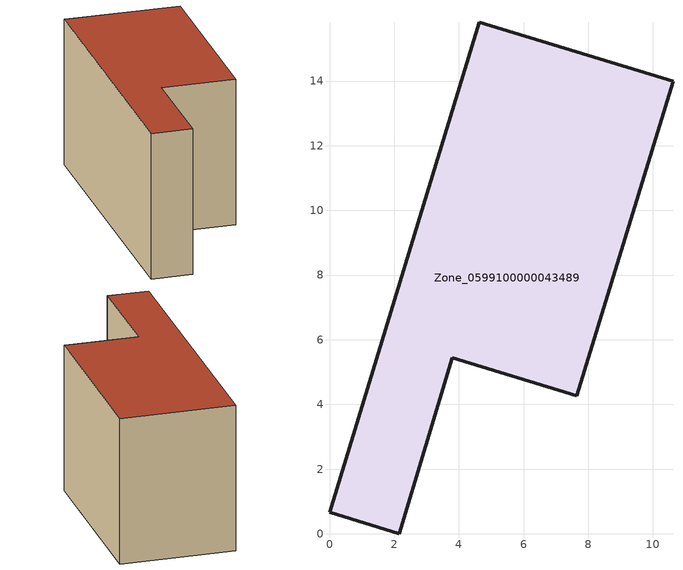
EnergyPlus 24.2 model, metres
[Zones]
Zone_0599100000043489
 floor ground (C_G): 0,0.66 4.63,15.82 10.62,13.99 7.64,4.27 3.8,5.44 2.15,0 z0
 wall outside (C_F): 4.63,15.82 0,0.66 2.15,0 3.8,5.44 7.64,4.27 10.62,13.99 4.63,15.82 z0:8.15
 roof outside (C_R): 10.62,13.99 4.63,15.82 0,0.66 2.15,0 3.8,5.44 7.64,4.27 z8.15
[BUILDING]
Pand.0599100000043489: North Axis=0; Terrain=City; Loads Convergence Tolerance Value=0.04; Temperature Convergence Tolerance Value=0.4; Solar Distribution=FullExterior; Maximum Number of Warmup Days=25; Minimum Number of Warmup Days=1
[Site:Location]
Rotterdam.The.Hague.AP_ZH_NLD Design_Conditions: Latitude=51.96; Longitude=4.45; Time Zone=1; Elevation=-4.5
[SITE:GROUNDTEMPERATURE:BUILDINGSURFACE]
18, 18, 18, 18, 18, 18, 18, 18, 18, 18, 18, 18
[MATERIAL] Thermal Absorptance=0.9; Solar Absorptance=0.7; Visible Absorptance=0.7
Name | Roughness | Thickness | Conductivity | Density | Specific Heat
G.TC.1975-1991 | MediumSmooth | 0.15 | 0.288461 | 540 | 1210
F.TC.1975-1991 | Rough | 0.3 | 0.230769 | 1920 | 840
R.TC.1975-1991 | MediumRough | 0.2 | 0.153846 | 1500 | 1000
[CONSTRUCTION]
C_G: G.TC.1975-1991
C_F: F.TC.1975-1991
C_R: R.TC.1975-1991
[ZONE]
Zone_0599100000043489: Type=1; Multiplier=1; Ceiling Height=Autocalculate; Volume=Autocalculate; Floor Area=autocalculate; Part of Total Floor Area=Yes
[ZONEINFILTRATION:DESIGNFLOWRATE]
Infil_Zone_0599100000043489: Zone or ZoneList or Space or SpaceList=Zone_0599100000043489; Schedule=AlwaysOn; Design Flow Rate Calculation Method=Flow/Area; Flow Rate per Floor Area=0.003; Constant Term Coefficient=1; Temperature Term Coefficient=0; Velocity Term Coefficient=0; Velocity Squared Term Coefficient=0
[HVACTEMPLATE:ZONE:IDEALLOADSAIRSYSTEM]
Zone_0599100000043489: Maximum Heating Supply Air Temperature=50; Minimum Cooling Supply Air Temperature=13; Maximum Heating Supply Air Humidity Ratio=0.0156; Minimum Cooling Supply Air Humidity Ratio=0.0077; Heating Limit=NoLimit; Cooling Limit=NoLimit; Dehumidification Control Type=ConstantSensibleHeatRatio; Cooling Sensible Heat Ratio=0.7; Dehumidification Setpoint=60; Humidification Control Type=None; Humidification Setpoint=30; Outdoor Air Method=None; Outdoor Air Flow Rate per Person=0.00944; Outdoor Air Flow Rate per Zone Floor Area=0; Outdoor Air Flow Rate per Zone=0; Demand Controlled Ventilation Type=None; Outdoor Air Economizer Type=NoEconomizer; Heat Recovery Type=None; Sensible Heat Recovery Effectiveness=0.7; Latent Heat Recovery Effectiveness=0.65
[ZONECONTROL:THERMOSTAT]
ThermostatControl_Zone_0599100000043489: Zone or ZoneList=Zone_0599100000043489; Control Type Schedule=DualSetpointControlType; Control 1=Thermostat_Zone_0599100000043489; Temperature Difference Between Cutout And Setpoint=0
[THERMOSTATSETPOINT:DUALSETPOINT]
Thermostat_Zone_0599100000043489: Heating Setpoint Temperature Schedule=HeatingSetpoint_Zone_0599100000043489; Cooling Setpoint Temperature Schedule=CoolingSetpoint_Zone_0599100000043489
[SCHEDULE:COMPACT]
HeatingSetpoint_Zone_0599100000043489: Through: 12/31, For: AllDays, Until: 24:00, 21
CoolingSetpoint_Zone_0599100000043489: Through: 12/31, For: AllDays, Until: 24:00, 24
DualSetpointControlType: Through: 12/31, For: AllDays, Until: 24:00, 4
AlwaysOn: Through: 12/31, For: AllDays, Until: 24:00, 1
